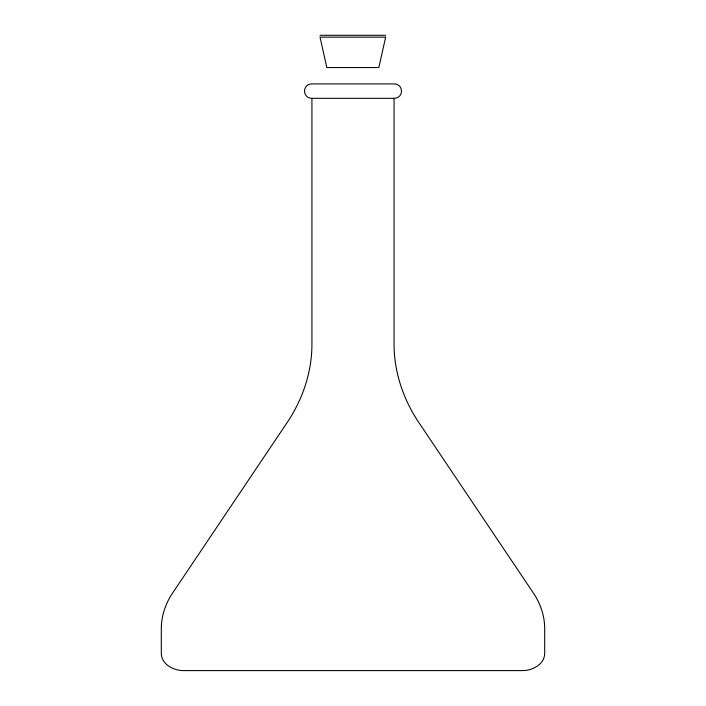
<?xml version="1.0" encoding="UTF-8"?>
<svg xmlns="http://www.w3.org/2000/svg" width="706" height="706" viewBox="0 0 706 706"><rect width="100%" height="100%" fill="white"/><g stroke="black" fill="none" stroke-linecap="round" stroke-linejoin="round"><path stroke-width="1.06" d="M394.072 98.319C403.929 98.125 403.929 84.102 394.072 83.908L311.928 83.908C302.071 84.102 302.071 98.125 311.928 98.319L394.072 98.319L394.072 344.201C394.019 372.221 403.47 399.772 419.082 422.885L533.312 592.916C540.417 603.436 544.714 615.976 544.697 628.719L544.697 653.73C544.3 664.249 532.977 670.223 523.543 670.594L182.457 670.594C173.023 670.223 161.7 664.249 161.303 653.73L161.303 628.719C161.286 615.976 165.583 603.436 172.688 592.916L286.918 422.885C302.53 399.772 311.981 372.221 311.928 344.201L311.928 98.319M320.03 35.3L385.644 35.3M385.644 37.162L378.857 67.538L326.825 67.538L320.03 37.162L385.644 37.162"/></g></svg>
